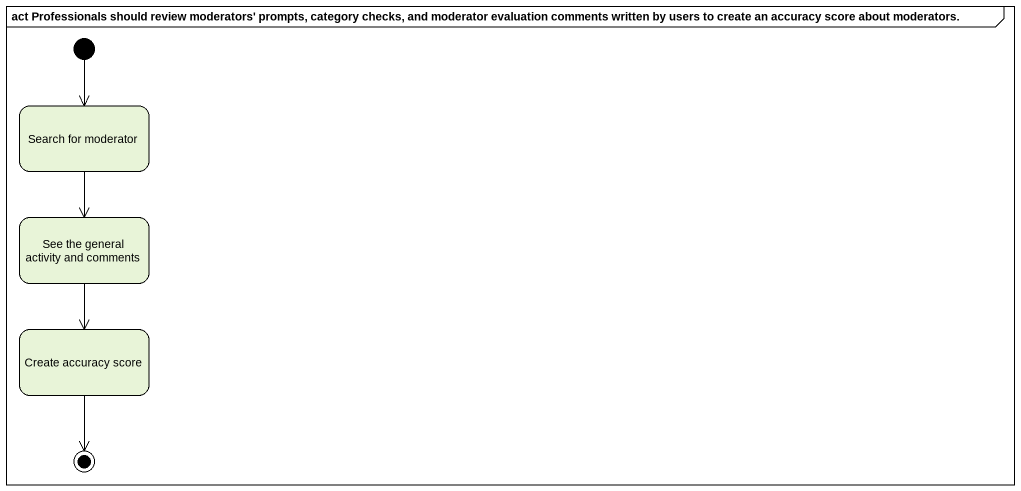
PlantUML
@startuml
mainframe act Professionals should review moderators' prompts, category checks, and moderator evaluation comments written by users to create an accuracy score about moderators.
hide empty description
state "Search for moderator" as Search_for_moderator
state "See the general activity and comments" as See_the_general_activity
state "Create accuracy score" as Create_accuracy_score
[*] --> Search_for_moderator
Search_for_moderator --> See_the_general_activity
See_the_general_activity --> Create_accuracy_score
Create_accuracy_score --> [*]
@enduml
